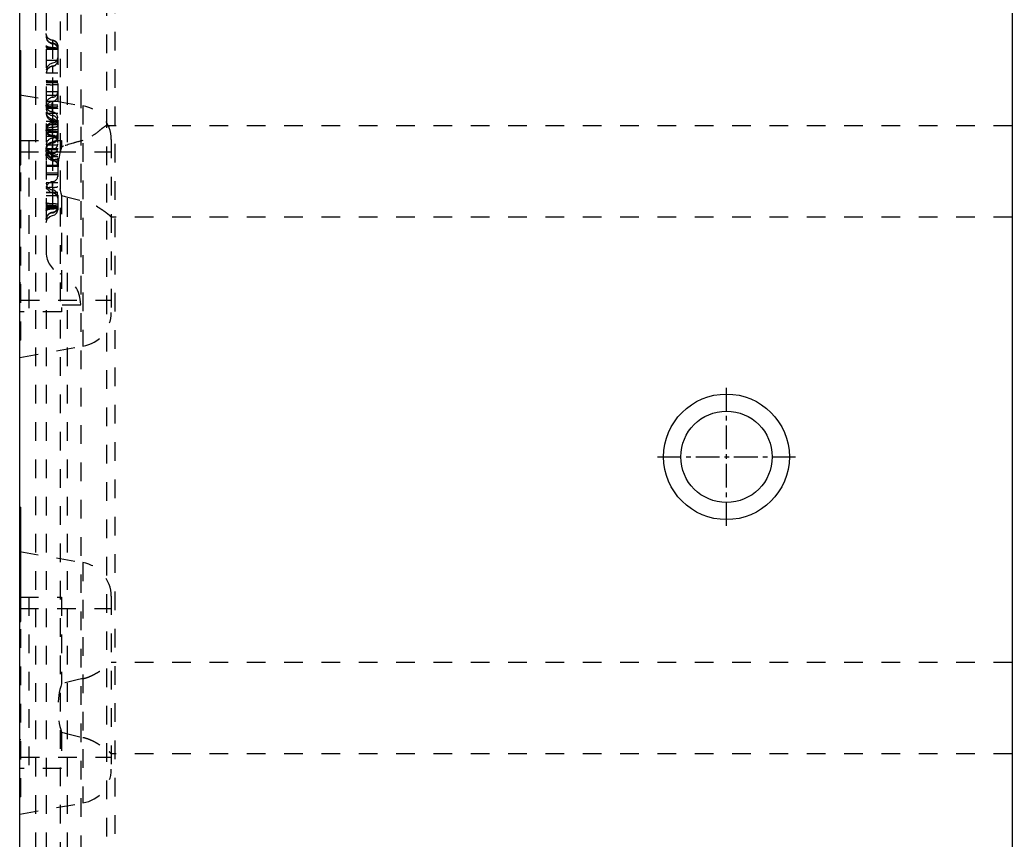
# Model space of a CAD drawing. Header units: millimetres. Extents: x -2895 to -298, y -11750 to -2997.
# Drawn here: x -1461.9 to -1375.1, y -5987 to -5915.2 of the extents above; entities that cross this region are included whole.
import ezdxf

# ---------------------------------------------------------------- set-up
doc = ezdxf.new("R2010")
doc.units = ezdxf.units.MM
doc.header["$LTSCALE"] = 16.335
doc.linetypes.add('CENTER', pattern=[0.6, 0.375, -0.075, 0.075, -0.075])
doc.linetypes.add('HIDDEN', pattern=[0.2, 0.1, -0.1])
doc.layers.get('0').update_dxf_attribs({"linetype": 'CONTINUOUS'})
doc.layers.add('DEFAULT_2', color=8, linetype='HIDDEN')

msp = doc.modelspace()

# ---------------------------------------------------------------- linework, layer by layer
at = {"color": 7, "linetype": 'Continuous'}
for p, q in [((-1375.065, -5795.468), (-1375.065, -6175.468)), ((-1461.909, -6175.468), (-1461.909, -5879.793)), ((-1461.909, -5917.889), (-1461.809, -5917.889)), ((-1461.809, -5927.889), (-1461.809, -5917.889)), ((-1461.909, -5927.889), (-1461.809, -5927.889)), ((-1461.909, -5957.889), (-1461.809, -5957.889)), ((-1461.809, -5967.889), (-1461.809, -5957.889)), ((-1461.909, -5967.889), (-1461.809, -5967.889))]:
    msp.add_line(p, q, dxfattribs=at)
at = {"color": 1, "linetype": 'CENTER', "ltscale": 0.342088}
for p, q in [((-1400.065, -5959.518), (-1400.065, -5947.418)), ((-1406.115, -5953.468), (-1394.015, -5953.468))]:
    msp.add_line(p, q, dxfattribs=at)
at = {"color": 7, "linetype": 'Continuous'}
for radius in [5.5, 4]:
    msp.add_circle((-1400.065, -5953.468), radius, dxfattribs=at)
at = {"layer": 'DEFAULT_2', "color": 8, "linetype": 'HIDDEN'}
for p, q in [((-1454.301, -6052.061), (-1454.301, -5875.643)), ((-1453.567, -6061.633), (-1453.567, -5875.643)), ((-1460.55, -5878.55), (-1460.55, -6083.955)), ((-1459.597, -5878.552), (-1459.597, -6082.951)), ((-1457.762, -5878.552), (-1457.762, -6052.363)), ((-1458.367, -5889.197), (-1458.367, -6040.429)), ((-1456.582, -5891.886), (-1456.582, -6037.739)), ((-1459.049, -5916.993), (-1459.049, -5932.341)), ((-1458.592, -5917.493), (-1458.592, -5931.841)), ((-1458.592, -5917.761), (-1459.597, -5917.761)), ((-1458.592, -5917.787), (-1459.597, -5917.787)), ((-1458.592, -5918.761), (-1459.597, -5918.761)), ((-1459.517, -5919.301), (-1459.597, -5919.603)), ((-1459.049, -5919.259), (-1459.297, -5919.338)), ((-1458.848, -5918.939), (-1459.049, -5919.002)), ((-1458.847, -5919.196), (-1459.049, -5919.259)), ((-1459.049, -5919.262), (-1459.049, -5919.324)), ((-1459.049, -5919.262), (-1459.049, -5919.324)), ((-1458.661, -5919.012), (-1458.847, -5919.196)), ((-1458.592, -5918.759), (-1458.659, -5919.007)), ((-1459.517, -5919.558), (-1459.597, -5919.86)), ((-1458.592, -5919.867), (-1459.597, -5919.867)), ((-1459.297, -5919.338), (-1459.517, -5919.558)), ((-1459.049, -5919.324), (-1459.049, -5919.399)), ((-1459.049, -5919.324), (-1459.049, -5919.398)), ((-1459.049, -5919.398), (-1459.049, -5919.53)), ((-1459.049, -5919.399), (-1459.049, -5919.53)), ((-1459.049, -5919.53), (-1459.049, -5919.691)), ((-1459.049, -5919.53), (-1459.049, -5919.691)), ((-1459.049, -5919.691), (-1459.049, -5919.867)), ((-1459.049, -5919.691), (-1459.049, -5919.867)), ((-1458.592, -5920.643), (-1459.597, -5920.643)), ((-1458.592, -5920.727), (-1459.597, -5920.721)), ((-1461.909, -5921.758), (-1456.388, -5922.731)), ((-1459.597, -5921.484), (-1458.592, -5921.484)), ((-1458.592, -5921.816), (-1459.597, -5921.816)), ((-1458.592, -5922.349), (-1459.597, -5922.349)), ((-1458.592, -5922.662), (-1459.597, -5922.662)), ((-1459.05, -5922.449), (-1459.049, -5922.35)), ((-1456.388, -5922.731), (-1456.388, -5943.784)), ((-1461.809, -5922.889), (-1461.909, -5922.889)), ((-1458.592, -5922.976), (-1459.597, -5922.976)), ((-1458.592, -5923.403), (-1459.597, -5923.403)), ((-1459.05, -5923.273), (-1459.053, -5923.28)), ((-1459.053, -5923.28), (-1459.053, -5923.28)), ((-1459.049, -5922.976), (-1459.049, -5923.113)), ((-1459.049, -5923.113), (-1459.049, -5923.278)), ((-1459.049, -5923.113), (-1459.049, -5923.243)), ((-1459.049, -5923.243), (-1459.049, -5923.359)), ((-1459.049, -5923.359), (-1459.049, -5923.555)), ((-1459.049, -5923.403), (-1459.049, -5923.54)), ((-1459.049, -5923.54), (-1459.049, -5923.67)), ((-1459.049, -5923.555), (-1459.049, -5923.581)), ((-1459.597, -5924.081), (-1458.592, -5924.081)), ((-1459.597, -5924.377), (-1458.592, -5924.377)), ((-1459.053, -5924.188), (-1459.053, -5924.188)), ((-1459.05, -5924.194), (-1459.053, -5924.188)), ((-1459.051, -5924.385), (-1459.051, -5924.266)), ((-1459.049, -5923.67), (-1459.049, -5923.786)), ((-1459.049, -5923.786), (-1459.049, -5923.88)), ((-1459.049, -5923.88), (-1459.049, -5923.982)), ((-1459.049, -5923.982), (-1459.049, -5924.008)), ((-1375.065, -5924.468), (-1454.262, -5924.468)), ((-1459.597, -5924.806), (-1458.592, -5924.806)), ((-1458.592, -5925.056), (-1459.597, -5925.056)), ((-1459.048, -5924.835), (-1459.048, -5925.1)), ((-1461.909, -5925.758), (-1458.25, -5925.758)), ((-1461.109, -5925.758), (-1461.109, -5940.758)), ((-1459.597, -5925.39), (-1458.592, -5925.39)), ((-1458.592, -5926.161), (-1459.597, -5926.161)), ((-1459.049, -5925.556), (-1459.049, -5925.618)), ((-1459.049, -5925.618), (-1459.049, -5925.693)), ((-1459.049, -5925.693), (-1459.049, -5925.753)), ((-1459.049, -5925.753), (-1459.049, -5925.889)), ((-1459.049, -5925.889), (-1459.049, -5925.985)), ((-1459.049, -5926.121), (-1459.049, -5925.89)), ((-1459.049, -5925.985), (-1459.049, -5926.161)), ((-1459.049, -5925.999), (-1459.049, -5926.045)), ((-1459.049, -5926.045), (-1459.049, -5926.12)), ((-1459.049, -5926.12), (-1459.049, -5926.412)), ((-1459.049, -5926.12), (-1459.049, -5926.251)), ((-1459.049, -5926.495), (-1459.049, -5926.121)), ((-1459.049, -5926.251), (-1459.049, -5926.412)), ((-1458.25, -5925.758), (-1458.25, -5926.314)), ((-1453.909, -5925.686), (-1453.909, -5940.83)), ((-1461.909, -5926.758), (-1453.909, -5926.758)), ((-1458.592, -5926.495), (-1459.597, -5926.495)), ((-1458.592, -5926.588), (-1459.597, -5926.588)), ((-1459.596, -5926.748), (-1459.595, -5926.565)), ((-1459.596, -5927.115), (-1459.595, -5926.933)), ((-1459.595, -5926.565), (-1459.588, -5926.564)), ((-1459.574, -5926.587), (-1459.595, -5926.565)), ((-1459.589, -5926.931), (-1459.595, -5926.933)), ((-1459.095, -5926.931), (-1459.589, -5926.931)), ((-1459.095, -5926.562), (-1459.588, -5926.562)), ((-1459.095, -5927.466), (-1459.095, -5926.562)), ((-1459.049, -5927.052), (-1459.095, -5926.986)), ((-1459.095, -5927.098), (-1459.049, -5927.165)), ((-1459.049, -5926.412), (-1459.049, -5926.492)), ((-1459.049, -5926.492), (-1459.049, -5926.588)), ((-1459.049, -5927.491), (-1459.049, -5926.784)), ((-1459.049, -5926.784), (-1459.049, -5926.919)), ((-1459.049, -5926.919), (-1459.049, -5927.044)), ((-1459.049, -5927.044), (-1459.049, -5927.276)), ((-1461.809, -5943.258), (-1461.809, -5927.889)), ((-1458.592, -5927.948), (-1459.597, -5927.948)), ((-1459.095, -5927.364), (-1459.049, -5927.43)), ((-1459.049, -5927.534), (-1459.095, -5927.466)), ((-1459.049, -5927.165), (-1458.592, -5927.165)), ((-1459.049, -5927.276), (-1459.049, -5927.435)), ((-1459.049, -5927.435), (-1459.049, -5927.491)), ((-1459.049, -5927.534), (-1458.592, -5927.534)), ((-1459.597, -5928.025), (-1458.592, -5928.025)), ((-1458.592, -5928.612), (-1459.597, -5928.612)), ((-1458.592, -5928.759), (-1459.597, -5928.759)), ((-1458.592, -5929.484), (-1459.597, -5929.484)), ((-1459.049, -5929.553), (-1459.049, -5929.373)), ((-1459.049, -5929.386), (-1459.049, -5929.423)), ((-1459.049, -5929.483), (-1459.049, -5929.724)), ((-1459.049, -5929.484), (-1459.049, -5929.751)), ((-1459.049, -5929.876), (-1459.049, -5929.553)), ((-1459.049, -5929.724), (-1459.049, -5929.876)), ((-1459.597, -5929.731), (-1459.517, -5930.032)), ((-1458.592, -5930.308), (-1459.597, -5930.308)), ((-1458.592, -5930.343), (-1459.597, -5930.343)), ((-1459.597, -5930.589), (-1458.592, -5930.589)), ((-1459.517, -5930.011), (-1459.297, -5930.232)), ((-1459.297, -5930.252), (-1459.049, -5930.331)), ((-1459.049, -5929.751), (-1459.049, -5929.867)), ((-1459.049, -5929.867), (-1459.049, -5930.063)), ((-1459.049, -5930.063), (-1459.049, -5930.089)), ((-1459.049, -5930.331), (-1458.848, -5930.394)), ((-1458.848, -5930.394), (-1458.661, -5930.578)), ((-1458.664, -5930.553), (-1458.592, -5930.811)), ((-1458.661, -5930.578), (-1458.592, -5930.832)), ((-1458.25, -5930.585), (-1458.25, -5940.758)), ((-1458.592, -5931.57), (-1459.597, -5931.57)), ((-1458.592, -5931.598), (-1459.597, -5931.598)), ((-1375.065, -5932.468), (-1453.909, -5932.468)), ((-1461.809, -5933.258), (-1461.909, -5933.258)), ((-1461.809, -5938.258), (-1461.909, -5938.258)), ((-1461.809, -5939.758), (-1453.909, -5939.758)), ((-1458.25, -5940.758), (-1461.909, -5940.758)), ((-1456.582, -5940.19), (-1459.597, -5940.19)), ((-1461.809, -5943.258), (-1461.909, -5943.258)), ((-1461.909, -5944.758), (-1456.388, -5943.784)), ((-1461.909, -5961.758), (-1456.388, -5962.731)), ((-1461.809, -5962.889), (-1461.909, -5962.889)), ((-1456.388, -5962.731), (-1456.388, -5983.784)), ((-1461.909, -5965.758), (-1458.25, -5965.758)), ((-1461.109, -5965.758), (-1461.109, -5980.758)), ((-1458.25, -5965.758), (-1458.25, -5973.35)), ((-1453.909, -5965.686), (-1453.909, -5980.83)), ((-1461.909, -5966.758), (-1453.909, -5966.758)), ((-1461.809, -5983.258), (-1461.809, -5967.889)), ((-1375.065, -5971.468), (-1453.909, -5971.468)), ((-1461.809, -5973.258), (-1461.909, -5973.258)), ((-1461.809, -5978.258), (-1461.909, -5978.258)), ((-1458.25, -5977.585), (-1458.25, -5980.758)), ((-1461.809, -5979.758), (-1453.909, -5979.758)), ((-1375.065, -5979.468), (-1453.909, -5979.468)), ((-1458.25, -5980.758), (-1461.909, -5980.758)), ((-1461.809, -5983.258), (-1461.909, -5983.258)), ((-1461.909, -5984.758), (-1456.388, -5983.784))]:
    msp.add_line(p, q, dxfattribs=at)
for points in [[(-1459.049, -5919.002), (-1459.297, -5919.081), (-1459.517, -5919.301)], [(-1458.592, -5918.502), (-1458.661, -5918.755), (-1458.848, -5918.939)], [(-1459.049, -5930.311), (-1458.858, -5930.368), (-1458.664, -5930.553)], [(-1459.049, -5932.341), (-1458.848, -5932.278), (-1458.661, -5932.094), (-1458.592, -5931.84)], [(-1459.049, -5932.341), (-1458.858, -5932.284), (-1458.664, -5932.099), (-1458.592, -5931.84)], [(-1459.597, -5932.941), (-1459.517, -5932.64), (-1459.297, -5932.42), (-1459.049, -5932.341)]]:
    msp.add_lwpolyline(points, dxfattribs=at)
for centre, radius, start, end in [((-1458.994, -5916.634), 0.603, 180, 264.78409), ((-1458.994, -5916.686), 0.603, 180, 264.78409), ((-1459.095, -5917.493), 0.503, 0.00001, 84.7841), ((-1459.095, -5917.735), 0.502, 0, 84.78409), ((-1459.095, -5917.787), 0.502, 0, 84.78409), ((-1459.111, -5917.527), 0.539, 56.40311, 72.77217), ((-1458.994, -5919.862), 0.603, 95.21641, 180), ((-1459.095, -5918.761), 0.502, 275.21531, 359.99951), ((-1459.076, -5950.111), 29.548, 89.49913, 89.94801), ((-1459.057, -5948.911), 28.348, 89.51699, 89.98487), ((-1459.08, -5947.139), 26.57, 89.43366, 89.93288), ((-1459.085, -5946.442), 25.873, 89.40713, 89.91979), ((-1459.095, -5921.484), 0.502, 275.21591, 359.99987), ((-1459.095, -5921.839), 0.502, 275.2223, 0), ((-1458.994, -5922.585), 0.603, 95.21591, 180), ((-1458.994, -5922.938), 0.603, 95.22436, 180.60521), ((-1456.909, -5925.686), 3, 0, 80), ((-1458.994, -5922.981), 0.603, 180, 264.78355), ((-1458.994, -5923.276), 0.603, 180, 264.78409), ((-1458.994, -5923.407), 0.603, 179.77576, 264.78406), ((-1458.984, -5922.678), 0.613, 192.66652, 204.60418), ((-1458.999, -5926.198), 3.357, 91.06112, 92.78395), ((-1458.998, -5920.905), 1.937, 265.17242, 268.47858), ((-1459.095, -5923.768), 0.502, 0, 85.0717), ((-1459.092, -5924.443), 1.602, 85.55527, 88.45788), ((-1459.095, -5924.081), 0.502, 0.00062, 84.78474), ((-1458.997, -5924.789), 0.6, 153.10363, 181.61721), ((-1459.095, -5923.7), 0.502, 274.92884, 0), ((-1459.095, -5924.377), 0.502, 0.00002, 84.78409), ((-1459.095, -5924.508), 0.502, 359.99961, 84.78418), ((-1494.257, -5924.607), 35.209, 0.05954, 0.40091), ((-1458.978, -5923.936), 0.392, 315.12383, 326.51507), ((-1458.994, -5924.84), 0.603, 200.19481, 207.72436), ((-1459.11, -5924.776), 0.505, 219.35029, 229.97516), ((-1459.026, -5922.352), 2.592, 264.36896, 266.97978), ((-1458.998, -5921.852), 3.092, 266.94386, 269.05335), ((-1459.095, -5925.056), 0.502, 275.21514, 359.99938), ((-1519.842, -5925.003), 60.793, 359.71187, 359.90815), ((-1571.547, -5924.73), 112.499, 359.94641, 0.08141), ((-1458.994, -5926.157), 0.603, 95.21655, 180.22217), ((-1458.994, -5926.583), 0.603, 95.21654, 180.22113), ((-1459.095, -5926.06), 0.502, 269.9978, 359.99941), ((-1459.095, -5925.938), 0.502, 0, 84.77735), ((-1459.095, -5925.482), 0.502, 275.21516, 359.99938), ((-1459.097, -5925.384), 0.509, 275.43612, 287.92712), ((-1459.09, -5925.395), 0.495, 301.83576, 311.32793), ((-1446.604, -5961.591), 37.15, 105.27026, 108.27081), ((-1446.582, -5961.665), 37.227, 105.27229, 108.00828), ((-1392.244, -5927.117), 67.353, 179.68676, 180.00013), ((-1458.994, -5926.891), 0.603, 179.76144, 264.78408), ((-1379.173, -5927.481), 80.425, 179.73963, 180.00009), ((-1464.596, -5931.989), 7.368, 43.15325, 43.99676), ((-1459.095, -5926.428), 0.502, 269.99787, 359.99952), ((-1443.843, -5930.571), 15.024, 163.54109, 165.29736), ((-1444.427, -5930.408), 14.417, 163.50415, 165.33429), ((-1446.851, -5960.818), 36.338, 108.0175, 108.28219), ((-1461.495, -5929.54), 3.245, 45.53476, 47.16344), ((-1459.095, -5927.991), 0.502, 359.99736, 84.77968), ((-1457.901, -6029.092), 100.322, 90.52386, 90.65593), ((-1458.062, -6015.221), 86.451, 90.50126, 90.65452), ((-1458.994, -5929.974), 0.603, 95.21712, 180.20411), ((-1458.994, -5929.488), 0.603, 180, 264.78355), ((-1459.095, -5928.873), 0.502, 275.21446, 0), ((-1429.157, -5929.481), 29.893, 179.8881, 180.00294), ((-1459.095, -5930.589), 0.502, 0.00062, 84.78474), ((-1458.994, -5932.699), 0.603, 95.21591, 180), ((-1458.995, -5932.663), 0.595, 95.25956, 180), ((-1459.095, -5931.563), 0.502, 275.21591, 0), ((-1459.095, -5931.598), 0.502, 275.21591, 0), ((-1457.587, -5935.584), 2.01, 180, 247.18511), ((-1459.497, -5940.123), 2.914, 0, 67.18511), ((-1456.909, -5940.83), 3, 280, 0), ((-1456.909, -5965.686), 3, 0, 80), ((-1456.909, -5980.83), 3, 280, 0)]:
    msp.add_arc(centre, radius, start, end, dxfattribs=at)
for centre, major_axis, ratio, start_param, end_param in [((-1456.365, -5928.468), (0, 4), 0.555556, 1.129071, 2.12872), ((-1439.005, -5928.468), (22.685, 0), 0.176327, -2.583669, -2.443782), ((-1439.005, -5975.468), (22.685, 0), 0.176327, 2.443782, 2.583669), ((-1456.365, -5975.468), (0, 4), 0.555556, 1.012873, 2.12872), ((-1439.005, -5975.468), (22.685, 0), 0.176327, -2.583669, -2.443782)]:
    msp.add_ellipse(centre, major_axis=major_axis, ratio=ratio, start_param=start_param, end_param=end_param, dxfattribs=at)
for points, knots in [([(-1459.529, -5916.669), (-1459.54, -5916.647), (-1459.578, -5916.559), (-1459.597, -5916.463), (-1459.597, -5916.392)], [0, 0, 0, 0, 0.260362, 1, 1, 1, 1]), ([(-1459.529, -5916.669), (-1459.54, -5916.647), (-1459.578, -5916.559), (-1459.597, -5916.463), (-1459.597, -5916.392)], [0, 0, 0, 0, 0.260362, 1, 1, 1, 1]), ([(-1459.524, -5916.677), (-1459.536, -5916.655), (-1459.577, -5916.565), (-1459.597, -5916.465), (-1459.597, -5916.392)], [0, 0, 0, 0, 0.260398, 1, 1, 1, 1]), ([(-1459.049, -5916.993), (-1459.146, -5916.984), (-1459.342, -5916.914), (-1459.483, -5916.76), (-1459.529, -5916.669)], [0, 0, 0, 0, 0.489323, 1, 1, 1, 1]), ([(-1459.049, -5916.993), (-1459.146, -5916.984), (-1459.342, -5916.914), (-1459.483, -5916.76), (-1459.529, -5916.669)], [0, 0, 0, 0, 0.489323, 1, 1, 1, 1]), ([(-1459.049, -5916.993), (-1459.146, -5916.984), (-1459.342, -5916.914), (-1459.482, -5916.76), (-1459.528, -5916.669)], [0, 0, 0, 0, 0.489321, 1, 1, 1, 1]), ([(-1459.597, -5917.435), (-1459.597, -5917.472), (-1459.492, -5917.551), (-1459.395, -5917.571), (-1459.327, -5917.584)], [0, 0, 0, 0, 0.347074, 1, 1, 1, 1]), ([(-1459.049, -5917.645), (-1459.12, -5917.644), (-1459.25, -5917.638), (-1459.425, -5917.615), (-1459.531, -5917.591), (-1459.597, -5917.555), (-1459.597, -5917.537)], [0, 0, 0, 0, 0.37393, 0.687616, 0.900657, 1, 1, 1, 1]), ([(-1459.597, -5917.567), (-1459.597, -5917.578), (-1459.572, -5917.603), (-1459.482, -5917.636), (-1459.394, -5917.651), (-1459.327, -5917.659)], [0, 0, 0, 0, 0.111056, 0.31246, 1, 1, 1, 1]), ([(-1459.049, -5916.993), (-1459.03, -5916.994), (-1458.948, -5917.008), (-1458.87, -5917.041), (-1458.818, -5917.075)], [0, 0, 0, 0, 0.238406, 1, 1, 1, 1]), ([(-1459.049, -5916.993), (-1459.03, -5916.994), (-1458.948, -5917.008), (-1458.87, -5917.041), (-1458.818, -5917.075)], [0, 0, 0, 0, 0.238406, 1, 1, 1, 1]), ([(-1458.656, -5917.25), (-1458.646, -5917.269), (-1458.61, -5917.346), (-1458.592, -5917.431), (-1458.592, -5917.493)], [0, 0, 0, 0, 0.260417, 1, 1, 1, 1]), ([(-1458.592, -5917.493), (-1458.592, -5917.474), (-1458.598, -5917.393), (-1458.623, -5917.314), (-1458.651, -5917.26)], [0, 0, 0, 0, 0.238474, 1, 1, 1, 1]), ([(-1459.049, -5917.684), (-1459.12, -5917.683), (-1459.249, -5917.678), (-1459.425, -5917.655), (-1459.53, -5917.633), (-1459.597, -5917.6), (-1459.597, -5917.581)], [0, 0, 0, 0, 0.375221, 0.689747, 0.902715, 1, 1, 1, 1]), ([(-1459.327, -5917.584), (-1459.305, -5917.588), (-1459.214, -5917.604), (-1459.12, -5917.611), (-1459.049, -5917.613)], [0, 0, 0, 0, 0.234615, 1, 1, 1, 1]), ([(-1459.327, -5917.627), (-1459.305, -5917.63), (-1459.213, -5917.639), (-1459.12, -5917.644), (-1459.049, -5917.645)], [0, 0, 0, 0, 0.233425, 1, 1, 1, 1]), ([(-1459.327, -5917.659), (-1459.305, -5917.662), (-1459.213, -5917.672), (-1459.12, -5917.676), (-1459.049, -5917.677)], [0, 0, 0, 0, 0.233456, 1, 1, 1, 1]), ([(-1459.049, -5917.613), (-1458.972, -5917.615), (-1458.837, -5917.628), (-1458.703, -5917.663), (-1458.652, -5917.691)], [0, 0, 0, 0, 0.572251, 1, 1, 1, 1]), ([(-1458.592, -5917.735), (-1458.592, -5917.719), (-1458.648, -5917.689), (-1458.736, -5917.67), (-1458.882, -5917.651), (-1458.99, -5917.646), (-1459.049, -5917.645)], [0, 0, 0, 0, 0.099345, 0.312419, 0.626096, 1, 1, 1, 1]), ([(-1459.049, -5917.677), (-1458.972, -5917.679), (-1458.839, -5917.687), (-1458.706, -5917.707), (-1458.652, -5917.726)], [0, 0, 0, 0, 0.578712, 1, 1, 1, 1]), ([(-1458.592, -5917.77), (-1458.592, -5917.754), (-1458.649, -5917.726), (-1458.736, -5917.708), (-1458.882, -5917.689), (-1458.99, -5917.685), (-1459.049, -5917.684)], [0, 0, 0, 0, 0.097287, 0.310288, 0.624805, 1, 1, 1, 1]), ([(-1458.652, -5917.691), (-1458.643, -5917.696), (-1458.617, -5917.712), (-1458.592, -5917.74), (-1458.592, -5917.761)], [0, 0, 0, 0, 0.326159, 1, 1, 1, 1]), ([(-1458.652, -5917.692), (-1458.644, -5917.695), (-1458.622, -5917.704), (-1458.592, -5917.719), (-1458.592, -5917.735)], [0, 0, 0, 0, 0.370267, 1, 1, 1, 1]), ([(-1458.652, -5917.726), (-1458.644, -5917.729), (-1458.622, -5917.737), (-1458.592, -5917.754), (-1458.592, -5917.77)], [0, 0, 0, 0, 0.368499, 1, 1, 1, 1]), ([(-1459.574, -5920.555), (-1459.58, -5920.554), (-1459.586, -5920.553), (-1459.597, -5920.552), (-1459.597, -5920.55)], [0, 0, 0, 0, 0.734151, 1, 1, 1, 1]), ([(-1459.049, -5920.566), (-1459.12, -5920.565), (-1459.223, -5920.563), (-1459.353, -5920.562), (-1459.434, -5920.561), (-1459.501, -5920.561), (-1459.545, -5920.56), (-1459.573, -5920.561), (-1459.584, -5920.558), (-1459.597, -5920.563), (-1459.597, -5920.56)], [0, 0, 0, 0, 0.388828, 0.562239, 0.712468, 0.834943, 0.925393, 0.957679, 0.981027, 1, 1, 1, 1]), ([(-1459.049, -5920.571), (-1459.12, -5920.57), (-1459.223, -5920.569), (-1459.353, -5920.567), (-1459.435, -5920.567), (-1459.5, -5920.565), (-1459.553, -5920.569), (-1459.575, -5920.561), (-1459.597, -5920.568), (-1459.597, -5920.565)], [0, 0, 0, 0, 0.388825, 0.562234, 0.712462, 0.834937, 0.925388, 0.981023, 1, 1, 1, 1]), ([(-1459.597, -5920.857), (-1459.597, -5920.86), (-1459.577, -5920.861), (-1459.553, -5920.866), (-1459.5, -5920.868), (-1459.435, -5920.872), (-1459.353, -5920.874), (-1459.223, -5920.877), (-1459.12, -5920.878), (-1459.049, -5920.878)], [0, 0, 0, 0, 0.020311, 0.076215, 0.166642, 0.288937, 0.438885, 0.611948, 1, 1, 1, 1]), ([(-1459.597, -5920.857), (-1459.597, -5920.861), (-1459.577, -5920.861), (-1459.553, -5920.866), (-1459.5, -5920.868), (-1459.435, -5920.872), (-1459.353, -5920.874), (-1459.223, -5920.877), (-1459.12, -5920.878), (-1459.049, -5920.878)], [0, 0, 0, 0, 0.020324, 0.076228, 0.166656, 0.28895, 0.438895, 0.611955, 1, 1, 1, 1]), ([(-1459.049, -5920.563), (-1459.168, -5920.563), (-1459.329, -5920.562), (-1459.509, -5920.554), (-1459.571, -5920.552), (-1459.591, -5920.548)], [0, 0, 0, 0, 0.660055, 0.88663, 1, 1, 1, 1]), ([(-1459.049, -5920.569), (-1459.168, -5920.569), (-1459.328, -5920.568), (-1459.508, -5920.56), (-1459.57, -5920.557), (-1459.59, -5920.553)], [0, 0, 0, 0, 0.657755, 0.884851, 1, 1, 1, 1]), ([(-1459.049, -5920.563), (-1459.16, -5920.563), (-1459.336, -5920.559), (-1459.513, -5920.557), (-1459.578, -5920.55)], [0, 0, 0, 0, 0.629299, 1, 1, 1, 1]), ([(-1459.049, -5920.569), (-1459.158, -5920.569), (-1459.333, -5920.566), (-1459.509, -5920.563), (-1459.574, -5920.555)], [0, 0, 0, 0, 0.622747, 1, 1, 1, 1]), ([(-1458.592, -5920.573), (-1458.592, -5920.57), (-1458.61, -5920.575), (-1458.629, -5920.569), (-1458.674, -5920.571), (-1458.727, -5920.569), (-1458.796, -5920.569), (-1458.904, -5920.567), (-1458.99, -5920.566), (-1459.049, -5920.566)], [0, 0, 0, 0, 0.019103, 0.074769, 0.165219, 0.28768, 0.437881, 0.611251, 1, 1, 1, 1]), ([(-1458.592, -5920.573), (-1458.592, -5920.57), (-1458.61, -5920.574), (-1458.629, -5920.569), (-1458.674, -5920.571), (-1458.727, -5920.569), (-1458.796, -5920.569), (-1458.904, -5920.567), (-1458.99, -5920.566), (-1459.049, -5920.566)], [0, 0, 0, 0, 0.01915, 0.07482, 0.165265, 0.287718, 0.437911, 0.611271, 1, 1, 1, 1]), ([(-1458.592, -5920.579), (-1458.592, -5920.577), (-1458.61, -5920.58), (-1458.629, -5920.575), (-1458.674, -5920.577), (-1458.727, -5920.575), (-1458.796, -5920.574), (-1458.904, -5920.573), (-1458.99, -5920.572), (-1459.049, -5920.571)], [0, 0, 0, 0, 0.019171, 0.074848, 0.165302, 0.287769, 0.437965, 0.611305, 1, 1, 1, 1]), ([(-1458.592, -5920.579), (-1458.592, -5920.577), (-1458.61, -5920.581), (-1458.629, -5920.575), (-1458.674, -5920.577), (-1458.727, -5920.575), (-1458.796, -5920.574), (-1458.904, -5920.573), (-1458.99, -5920.572), (-1459.049, -5920.571)], [0, 0, 0, 0, 0.019158, 0.074833, 0.165289, 0.287759, 0.437957, 0.6113, 1, 1, 1, 1]), ([(-1458.592, -5920.893), (-1458.592, -5920.89), (-1458.61, -5920.891), (-1458.629, -5920.886), (-1458.674, -5920.885), (-1458.727, -5920.883), (-1458.796, -5920.881), (-1458.904, -5920.879), (-1458.99, -5920.878), (-1459.049, -5920.878)], [0, 0, 0, 0, 0.019828, 0.075661, 0.166112, 0.288469, 0.438509, 0.61169, 1, 1, 1, 1]), ([(-1458.592, -5920.893), (-1458.592, -5920.89), (-1458.61, -5920.891), (-1458.629, -5920.886), (-1458.674, -5920.885), (-1458.727, -5920.882), (-1458.796, -5920.881), (-1458.904, -5920.879), (-1458.99, -5920.878), (-1459.049, -5920.878)], [0, 0, 0, 0, 0.019836, 0.075675, 0.166126, 0.288482, 0.438519, 0.611696, 1, 1, 1, 1]), ([(-1458.592, -5920.57), (-1458.592, -5920.569), (-1458.6, -5920.57), (-1458.609, -5920.567), (-1458.629, -5920.567), (-1458.667, -5920.566), (-1458.731, -5920.565), (-1458.786, -5920.564), (-1458.818, -5920.564)], [0, 0, 0, 0, 0.017647, 0.068513, 0.151778, 0.266388, 0.583233, 1, 1, 1, 1]), ([(-1458.592, -5920.577), (-1458.592, -5920.576), (-1458.6, -5920.577), (-1458.609, -5920.574), (-1458.629, -5920.575), (-1458.667, -5920.573), (-1458.731, -5920.572), (-1458.786, -5920.571), (-1458.818, -5920.571)], [0, 0, 0, 0, 0.017664, 0.068562, 0.151853, 0.266473, 0.583296, 1, 1, 1, 1]), ([(-1459.568, -5922.719), (-1459.572, -5922.715), (-1459.587, -5922.699), (-1459.598, -5922.678), (-1459.597, -5922.662)], [0, 0, 0, 0, 0.294256, 1, 1, 1, 1]), ([(-1459.394, -5922.797), (-1459.413, -5922.792), (-1459.474, -5922.774), (-1459.535, -5922.749), (-1459.568, -5922.719)], [0, 0, 0, 0, 0.306921, 1, 1, 1, 1]), ([(-1459.086, -5922.654), (-1459.087, -5922.638), (-1459.089, -5922.607), (-1459.088, -5922.562), (-1459.091, -5922.522), (-1459.097, -5922.493), (-1459.092, -5922.482)], [0, 0, 0, 0, 0.277521, 0.537761, 0.779997, 1, 1, 1, 1]), ([(-1459.058, -5922.838), (-1459.064, -5922.823), (-1459.083, -5922.763), (-1459.084, -5922.7), (-1459.086, -5922.654)], [0, 0, 0, 0, 0.259503, 1, 1, 1, 1]), ([(-1459.049, -5922.337), (-1459.046, -5922.338), (-1459.053, -5922.357), (-1459.047, -5922.378), (-1459.051, -5922.426), (-1459.049, -5922.486), (-1459.048, -5922.561), (-1459.045, -5922.681), (-1459.062, -5922.778), (-1459.048, -5922.843)], [0, 0, 0, 0, 0.018795, 0.073879, 0.163724, 0.285187, 0.43418, 0.606762, 1, 1, 1, 1]), ([(-1459.05, -5922.662), (-1459.058, -5922.697), (-1459.051, -5922.77), (-1459.047, -5922.873), (-1459.051, -5922.971), (-1459.05, -5923.104), (-1459.052, -5923.203), (-1459.05, -5923.273)], [0, 0, 0, 0, 0.17647, 0.349458, 0.510859, 0.657014, 1, 1, 1, 1]), ([(-1459.049, -5922.842), (-1458.99, -5922.841), (-1458.882, -5922.836), (-1458.736, -5922.818), (-1458.649, -5922.8), (-1458.592, -5922.772), (-1458.592, -5922.757)], [0, 0, 0, 0, 0.375501, 0.69021, 0.903163, 1, 1, 1, 1]), ([(-1458.655, -5922.798), (-1458.639, -5922.793), (-1458.616, -5922.786), (-1458.592, -5922.766), (-1458.592, -5922.757)], [0, 0, 0, 0, 0.656504, 1, 1, 1, 1]), ([(-1459.049, -5922.842), (-1459.12, -5922.843), (-1459.25, -5922.848), (-1459.426, -5922.871), (-1459.53, -5922.892), (-1459.598, -5922.926), (-1459.597, -5922.944)], [0, 0, 0, 0, 0.376454, 0.690978, 0.903953, 1, 1, 1, 1]), ([(-1459.161, -5922.835), (-1459.182, -5922.833), (-1459.26, -5922.825), (-1459.338, -5922.812), (-1459.394, -5922.797)], [0, 0, 0, 0, 0.269136, 1, 1, 1, 1]), ([(-1459.046, -5923.124), (-1459.047, -5923.112), (-1459.054, -5923.063), (-1459.065, -5923.014), (-1459.068, -5922.975)], [0, 0, 0, 0, 0.225365, 1, 1, 1, 1]), ([(-1459.053, -5923.28), (-1459.054, -5923.277), (-1459.05, -5923.265), (-1459.05, -5923.255), (-1459.049, -5923.247)], [0, 0, 0, 0, 0.278364, 1, 1, 1, 1]), ([(-1459.049, -5923.247), (-1459.048, -5923.24), (-1459.044, -5923.199), (-1459.043, -5923.157), (-1459.046, -5923.124)], [0, 0, 0, 0, 0.184383, 1, 1, 1, 1]), ([(-1458.812, -5922.866), (-1458.825, -5922.864), (-1458.876, -5922.854), (-1458.928, -5922.848), (-1458.968, -5922.845)], [0, 0, 0, 0, 0.236425, 1, 1, 1, 1]), ([(-1458.592, -5922.989), (-1458.592, -5922.959), (-1458.677, -5922.894), (-1458.757, -5922.877), (-1458.812, -5922.866)], [0, 0, 0, 0, 0.347852, 1, 1, 1, 1]), ([(-1459.049, -5924.187), (-1459.149, -5924.197), (-1459.347, -5924.267), (-1459.486, -5924.425), (-1459.531, -5924.514)], [0, 0, 0, 0, 0.500004, 1, 1, 1, 1]), ([(-1459.05, -5924.349), (-1459.086, -5924.354), (-1459.219, -5924.375), (-1459.351, -5924.428), (-1459.429, -5924.49)], [0, 0, 0, 0, 0.262326, 1, 1, 1, 1]), ([(-1459.053, -5924.188), (-1459.054, -5924.191), (-1459.05, -5924.203), (-1459.049, -5924.227), (-1459.044, -5924.266), (-1459.043, -5924.319), (-1459.05, -5924.384), (-1459.072, -5924.487), (-1459.072, -5924.576), (-1459.048, -5924.629)], [0, 0, 0, 0, 0.021579, 0.077633, 0.166625, 0.286601, 0.435434, 0.60961, 1, 1, 1, 1]), ([(-1459.051, -5924.266), (-1459.051, -5924.258), (-1459.051, -5924.234), (-1459.05, -5924.21), (-1459.05, -5924.194)], [0, 0, 0, 0, 0.347001, 1, 1, 1, 1]), ([(-1459.05, -5924.526), (-1459.05, -5924.513), (-1459.051, -5924.466), (-1459.051, -5924.419), (-1459.051, -5924.385)], [0, 0, 0, 0, 0.266895, 1, 1, 1, 1]), ([(-1458.592, -5924.478), (-1458.592, -5924.499), (-1458.637, -5924.549), (-1458.791, -5924.606), (-1458.939, -5924.623), (-1459.049, -5924.626)], [0, 0, 0, 0, 0.127138, 0.342539, 1, 1, 1, 1]), ([(-1458.592, -5923.971), (-1458.592, -5923.986), (-1458.598, -5924.05), (-1458.624, -5924.111), (-1458.651, -5924.152)], [0, 0, 0, 0, 0.233661, 1, 1, 1, 1]), ([(-1454.262, -5924.468), (-1454.303, -5924.468), (-1454.401, -5924.501), (-1454.636, -5924.649), (-1455.01, -5924.961), (-1455.588, -5925.411), (-1456.092, -5925.672), (-1456.388, -5925.753)], [0, 0, 0, 0, 0.049212, 0.120186, 0.33314, 0.632013, 1, 1, 1, 1]), ([(-1454.262, -5924.468), (-1454.237, -5924.468), (-1454.185, -5924.481), (-1454.151, -5924.521), (-1454.138, -5924.544)], [0, 0, 0, 0, 0.484855, 1, 1, 1, 1]), ([(-1454.138, -5924.544), (-1454.151, -5924.522), (-1454.185, -5924.481), (-1454.237, -5924.468), (-1454.262, -5924.468)], [0, 0, 0, 0, 0.515224, 1, 1, 1, 1]), ([(-1459.049, -5924.626), (-1459.181, -5924.63), (-1459.359, -5924.652), (-1459.545, -5924.72), (-1459.598, -5924.78), (-1459.597, -5924.805)], [0, 0, 0, 0, 0.657771, 0.873167, 1, 1, 1, 1]), ([(-1459.597, -5924.833), (-1459.598, -5924.851), (-1459.532, -5924.885), (-1459.43, -5924.906), (-1459.258, -5924.929), (-1459.131, -5924.935), (-1459.061, -5924.936)], [0, 0, 0, 0, 0.096487, 0.308818, 0.622775, 1, 1, 1, 1]), ([(-1459.569, -5924.867), (-1459.573, -5924.865), (-1459.586, -5924.857), (-1459.598, -5924.843), (-1459.597, -5924.833)], [0, 0, 0, 0, 0.332169, 1, 1, 1, 1]), ([(-1459.281, -5924.931), (-1459.34, -5924.925), (-1459.437, -5924.911), (-1459.535, -5924.887), (-1459.569, -5924.867)], [0, 0, 0, 0, 0.606797, 1, 1, 1, 1]), ([(-1459.054, -5924.933), (-1459.069, -5924.968), (-1459.083, -5925.043), (-1459.09, -5925.149), (-1459.098, -5925.247), (-1459.076, -5925.305), (-1459.06, -5925.329)], [0, 0, 0, 0, 0.286071, 0.555223, 0.789947, 1, 1, 1, 1]), ([(-1459.05, -5924.806), (-1459.061, -5924.759), (-1459.045, -5924.664), (-1459.049, -5924.571), (-1459.05, -5924.526)], [0, 0, 0, 0, 0.513049, 1, 1, 1, 1]), ([(-1459.061, -5924.936), (-1459, -5924.937), (-1458.89, -5924.941), (-1458.74, -5924.959), (-1458.651, -5924.978), (-1458.592, -5925.006), (-1458.592, -5925.022)], [0, 0, 0, 0, 0.373841, 0.688785, 0.902657, 1, 1, 1, 1]), ([(-1459.06, -5925.329), (-1459.057, -5925.345), (-1459.052, -5925.371), (-1459.046, -5925.409), (-1459.053, -5925.424), (-1459.047, -5925.44), (-1459.049, -5925.439)], [0, 0, 0, 0, 0.435286, 0.747693, 0.93639, 1, 1, 1, 1]), ([(-1459.049, -5925.39), (-1459.049, -5925.382), (-1459.05, -5925.342), (-1459.05, -5925.301), (-1459.049, -5925.268)], [0, 0, 0, 0, 0.198054, 1, 1, 1, 1]), ([(-1459.049, -5924.944), (-1458.972, -5924.945), (-1458.839, -5924.954), (-1458.705, -5924.974), (-1458.652, -5924.993)], [0, 0, 0, 0, 0.578881, 1, 1, 1, 1]), ([(-1459.049, -5925.268), (-1459.049, -5925.256), (-1459.047, -5925.202), (-1459.046, -5925.147), (-1459.049, -5925.105)], [0, 0, 0, 0, 0.225607, 1, 1, 1, 1]), ([(-1458.652, -5924.993), (-1458.643, -5924.996), (-1458.622, -5925.004), (-1458.592, -5925.02), (-1458.592, -5925.036)], [0, 0, 0, 0, 0.368368, 1, 1, 1, 1]), ([(-1459.597, -5926.495), (-1459.598, -5926.396), (-1459.549, -5926.195), (-1459.409, -5926.043), (-1459.326, -5925.989)], [0, 0, 0, 0, 0.499886, 1, 1, 1, 1]), ([(-1459.049, -5925.439), (-1459.048, -5925.439), (-1459.05, -5925.433), (-1459.047, -5925.42), (-1459.049, -5925.402), (-1459.049, -5925.39)], [0, 0, 0, 0, 0.064807, 0.254829, 1, 1, 1, 1]), ([(-1458.61, -5925.602), (-1458.616, -5925.583), (-1458.649, -5925.509), (-1458.706, -5925.446), (-1458.757, -5925.41)], [0, 0, 0, 0, 0.236696, 1, 1, 1, 1]), ([(-1459.049, -5926.784), (-1459.12, -5926.785), (-1459.25, -5926.791), (-1459.426, -5926.813), (-1459.531, -5926.834), (-1459.598, -5926.87), (-1459.597, -5926.888)], [0, 0, 0, 0, 0.375686, 0.690135, 0.902435, 1, 1, 1, 1]), ([(-1459.524, -5926.837), (-1459.543, -5926.843), (-1459.571, -5926.851), (-1459.598, -5926.875), (-1459.597, -5926.886)], [0, 0, 0, 0, 0.656414, 1, 1, 1, 1]), ([(-1459.595, -5926.933), (-1459.535, -5927), (-1459.417, -5927.114), (-1459.249, -5927.29), (-1459.14, -5927.4), (-1459.095, -5927.466)], [0, 0, 0, 0, 0.369911, 0.672486, 1, 1, 1, 1]), ([(-1459.587, -5926.562), (-1459.577, -5926.563), (-1459.55, -5926.576), (-1459.483, -5926.618), (-1459.377, -5926.705), (-1459.236, -5926.831), (-1459.136, -5926.927), (-1459.095, -5926.986)], [0, 0, 0, 0, 0.048483, 0.130908, 0.369873, 0.669491, 1, 1, 1, 1]), ([(-1459.289, -5927.161), (-1459.343, -5927.11), (-1459.436, -5927.033), (-1459.531, -5926.952), (-1459.575, -5926.935)], [0, 0, 0, 0, 0.61288, 1, 1, 1, 1]), ([(-1459.296, -5926.872), (-1459.324, -5926.842), (-1459.417, -5926.747), (-1459.51, -5926.653), (-1459.574, -5926.587)], [0, 0, 0, 0, 0.308907, 1, 1, 1, 1]), ([(-1459.323, -5926.8), (-1459.343, -5926.802), (-1459.411, -5926.81), (-1459.479, -5926.822), (-1459.524, -5926.837)], [0, 0, 0, 0, 0.296218, 1, 1, 1, 1]), ([(-1459.049, -5926.784), (-1458.99, -5926.783), (-1458.882, -5926.778), (-1458.736, -5926.76), (-1458.649, -5926.742), (-1458.592, -5926.714), (-1458.592, -5926.699)], [0, 0, 0, 0, 0.37541, 0.690033, 0.903064, 1, 1, 1, 1]), ([(-1459.049, -5926.784), (-1459.019, -5926.783), (-1458.91, -5926.78), (-1458.8, -5926.771), (-1458.723, -5926.756)], [0, 0, 0, 0, 0.278187, 1, 1, 1, 1]), ([(-1459.049, -5927.052), (-1458.99, -5927.051), (-1458.882, -5927.046), (-1458.736, -5927.026), (-1458.647, -5927.005), (-1458.592, -5926.974), (-1458.592, -5926.958)], [0, 0, 0, 0, 0.372934, 0.685974, 0.89908, 1, 1, 1, 1]), ([(-1458.723, -5926.756), (-1458.716, -5926.755), (-1458.693, -5926.75), (-1458.669, -5926.744), (-1458.652, -5926.739)], [0, 0, 0, 0, 0.279499, 1, 1, 1, 1]), ([(-1459.049, -5927.43), (-1459.016, -5927.429), (-1458.898, -5927.425), (-1458.78, -5927.415), (-1458.698, -5927.397)], [0, 0, 0, 0, 0.284652, 1, 1, 1, 1]), ([(-1458.655, -5927.386), (-1458.639, -5927.381), (-1458.616, -5927.373), (-1458.592, -5927.353), (-1458.592, -5927.344)], [0, 0, 0, 0, 0.654914, 1, 1, 1, 1]), ([(-1459.049, -5928.764), (-1459.118, -5928.764), (-1459.22, -5928.765), (-1459.35, -5928.768), (-1459.434, -5928.77), (-1459.501, -5928.773), (-1459.554, -5928.775), (-1459.577, -5928.781), (-1459.597, -5928.78), (-1459.597, -5928.784)], [0, 0, 0, 0, 0.37731, 0.555422, 0.71142, 0.835739, 0.925764, 0.980654, 1, 1, 1, 1]), ([(-1459.049, -5928.764), (-1459.118, -5928.764), (-1459.22, -5928.765), (-1459.35, -5928.768), (-1459.434, -5928.77), (-1459.501, -5928.773), (-1459.554, -5928.775), (-1459.577, -5928.781), (-1459.597, -5928.78), (-1459.597, -5928.784)], [0, 0, 0, 0, 0.377309, 0.555421, 0.711418, 0.835737, 0.925762, 0.980653, 1, 1, 1, 1]), ([(-1459.049, -5928.776), (-1459.12, -5928.777), (-1459.223, -5928.778), (-1459.353, -5928.779), (-1459.434, -5928.78), (-1459.501, -5928.78), (-1459.545, -5928.781), (-1459.573, -5928.78), (-1459.584, -5928.783), (-1459.597, -5928.778), (-1459.597, -5928.781)], [0, 0, 0, 0, 0.388833, 0.562245, 0.712475, 0.83495, 0.925401, 0.957686, 0.981033, 1, 1, 1, 1]), ([(-1459.049, -5928.776), (-1459.12, -5928.777), (-1459.223, -5928.778), (-1459.353, -5928.779), (-1459.434, -5928.78), (-1459.501, -5928.78), (-1459.545, -5928.781), (-1459.573, -5928.78), (-1459.584, -5928.783), (-1459.597, -5928.778), (-1459.597, -5928.781)], [0, 0, 0, 0, 0.388833, 0.562245, 0.712475, 0.83495, 0.925401, 0.957686, 0.981033, 1, 1, 1, 1]), ([(-1458.592, -5928.756), (-1458.592, -5928.759), (-1458.61, -5928.755), (-1458.629, -5928.761), (-1458.674, -5928.76), (-1458.727, -5928.762), (-1458.796, -5928.762), (-1458.904, -5928.763), (-1458.99, -5928.764), (-1459.049, -5928.764)], [0, 0, 0, 0, 0.01919, 0.074869, 0.165322, 0.287775, 0.43796, 0.611309, 1, 1, 1, 1]), ([(-1458.592, -5928.756), (-1458.592, -5928.759), (-1458.61, -5928.755), (-1458.629, -5928.761), (-1458.674, -5928.76), (-1458.727, -5928.762), (-1458.796, -5928.762), (-1458.904, -5928.763), (-1458.99, -5928.764), (-1459.049, -5928.764)], [0, 0, 0, 0, 0.019185, 0.074863, 0.165316, 0.287769, 0.437956, 0.611306, 1, 1, 1, 1]), ([(-1458.592, -5928.77), (-1458.592, -5928.771), (-1458.6, -5928.769), (-1458.609, -5928.772), (-1458.629, -5928.771), (-1458.667, -5928.773), (-1458.732, -5928.773), (-1458.787, -5928.773), (-1458.818, -5928.774)], [0, 0, 0, 0, 0.017406, 0.068259, 0.151549, 0.266191, 0.583123, 1, 1, 1, 1]), ([(-1458.592, -5928.77), (-1458.592, -5928.771), (-1458.6, -5928.769), (-1458.609, -5928.772), (-1458.629, -5928.772), (-1458.667, -5928.773), (-1458.732, -5928.773), (-1458.787, -5928.774), (-1458.818, -5928.774)], [0, 0, 0, 0, 0.017521, 0.068379, 0.151663, 0.26629, 0.58318, 1, 1, 1, 1]), ([(-1459.049, -5929.876), (-1459.12, -5929.877), (-1459.25, -5929.883), (-1459.426, -5929.905), (-1459.53, -5929.926), (-1459.598, -5929.96), (-1459.597, -5929.978)], [0, 0, 0, 0, 0.376179, 0.691197, 0.903872, 1, 1, 1, 1]), ([(-1459.597, -5929.978), (-1459.597, -5929.974), (-1459.589, -5929.952), (-1459.563, -5929.943), (-1459.545, -5929.936)], [0, 0, 0, 0, 0.161154, 1, 1, 1, 1]), ([(-1459.049, -5929.876), (-1458.99, -5929.875), (-1458.882, -5929.871), (-1458.736, -5929.853), (-1458.649, -5929.834), (-1458.592, -5929.807), (-1458.592, -5929.792)], [0, 0, 0, 0, 0.375523, 0.690246, 0.903199, 1, 1, 1, 1]), ([(-1459.049, -5929.876), (-1458.972, -5929.875), (-1458.839, -5929.867), (-1458.706, -5929.849), (-1458.652, -5929.832)], [0, 0, 0, 0, 0.579564, 1, 1, 1, 1]), ([(-1459.524, -5931.269), (-1459.543, -5931.264), (-1459.567, -5931.258), (-1459.597, -5931.239), (-1459.597, -5931.23)], [0, 0, 0, 0, 0.684153, 1, 1, 1, 1]), ([(-1459.525, -5931.416), (-1459.536, -5931.413), (-1459.562, -5931.402), (-1459.597, -5931.382), (-1459.597, -5931.363)], [0, 0, 0, 0, 0.367638, 1, 1, 1, 1]), ([(-1459.597, -5931.399), (-1459.597, -5931.418), (-1459.531, -5931.454), (-1459.425, -5931.477), (-1459.25, -5931.501), (-1459.12, -5931.507), (-1459.049, -5931.508)], [0, 0, 0, 0, 0.099343, 0.312384, 0.62607, 1, 1, 1, 1]), ([(-1459.525, -5931.451), (-1459.544, -5931.445), (-1459.572, -5931.435), (-1459.597, -5931.41), (-1459.597, -5931.399)], [0, 0, 0, 0, 0.647507, 1, 1, 1, 1]), ([(-1459.327, -5931.457), (-1459.347, -5931.454), (-1459.414, -5931.445), (-1459.48, -5931.432), (-1459.525, -5931.416)], [0, 0, 0, 0, 0.2958, 1, 1, 1, 1]), ([(-1459.327, -5931.49), (-1459.347, -5931.488), (-1459.414, -5931.479), (-1459.48, -5931.466), (-1459.525, -5931.451)], [0, 0, 0, 0, 0.296078, 1, 1, 1, 1]), ([(-1459.049, -5931.312), (-1459.14, -5931.31), (-1459.298, -5931.303), (-1459.458, -5931.286), (-1459.524, -5931.269)], [0, 0, 0, 0, 0.568758, 1, 1, 1, 1]), ([(-1459.049, -5931.473), (-1459.073, -5931.473), (-1459.166, -5931.471), (-1459.259, -5931.465), (-1459.327, -5931.457)], [0, 0, 0, 0, 0.262233, 1, 1, 1, 1]), ([(-1458.813, -5931.323), (-1458.832, -5931.321), (-1458.911, -5931.315), (-1458.989, -5931.312), (-1459.049, -5931.312)], [0, 0, 0, 0, 0.241397, 1, 1, 1, 1]), ([(-1458.592, -5931.379), (-1458.592, -5931.372), (-1458.615, -5931.358), (-1458.685, -5931.337), (-1458.758, -5931.328), (-1458.813, -5931.323)], [0, 0, 0, 0, 0.091124, 0.285836, 1, 1, 1, 1]), ([(-1453.909, -5932.466), (-1453.909, -5932.459), (-1453.932, -5932.441), (-1453.965, -5932.405), (-1454.03, -5932.352), (-1454.114, -5932.283), (-1454.219, -5932.199), (-1454.394, -5932.065), (-1454.653, -5931.876), (-1455.006, -5931.638), (-1455.416, -5931.399), (-1455.877, -5931.18), (-1456.213, -5931.075), (-1456.388, -5931.038)], [0, 0, 0, 0, 0.007593, 0.025927, 0.054443, 0.092474, 0.139241, 0.193784, 0.322313, 0.471153, 0.636272, 0.814261, 1, 1, 1, 1]), ([(-1459.597, -5931.77), (-1459.597, -5931.751), (-1459.532, -5931.713), (-1459.425, -5931.689), (-1459.25, -5931.664), (-1459.12, -5931.658), (-1459.049, -5931.657)], [0, 0, 0, 0, 0.10092, 0.314027, 0.627066, 1, 1, 1, 1]), ([(-1459.597, -5931.784), (-1459.597, -5931.766), (-1459.529, -5931.733), (-1459.425, -5931.711), (-1459.249, -5931.689), (-1459.12, -5931.684), (-1459.049, -5931.683)], [0, 0, 0, 0, 0.096801, 0.309753, 0.624476, 1, 1, 1, 1]), ([(-1459.049, -5931.685), (-1459.18, -5931.688), (-1459.358, -5931.707), (-1459.539, -5931.76), (-1459.597, -5931.81), (-1459.597, -5931.832)], [0, 0, 0, 0, 0.671498, 0.885645, 1, 1, 1, 1]), ([(-1459.525, -5931.704), (-1459.544, -5931.71), (-1459.571, -5931.718), (-1459.597, -5931.742), (-1459.597, -5931.753)], [0, 0, 0, 0, 0.652599, 1, 1, 1, 1]), ([(-1459.525, -5931.736), (-1459.544, -5931.742), (-1459.571, -5931.75), (-1459.597, -5931.774), (-1459.597, -5931.784)], [0, 0, 0, 0, 0.65437, 1, 1, 1, 1]), ([(-1459.597, -5931.924), (-1459.597, -5931.899), (-1459.544, -5931.84), (-1459.359, -5931.771), (-1459.181, -5931.75), (-1459.049, -5931.746)], [0, 0, 0, 0, 0.127204, 0.342729, 1, 1, 1, 1]), ([(-1459.597, -5932.671), (-1459.597, -5932.573), (-1459.548, -5932.373), (-1459.409, -5932.222), (-1459.327, -5932.168)], [0, 0, 0, 0, 0.5, 1, 1, 1, 1]), ([(-1459.049, -5931.649), (-1459.142, -5931.651), (-1459.301, -5931.66), (-1459.461, -5931.683), (-1459.525, -5931.704)], [0, 0, 0, 0, 0.579451, 1, 1, 1, 1]), ([(-1459.049, -5931.683), (-1459.142, -5931.684), (-1459.301, -5931.693), (-1459.461, -5931.716), (-1459.525, -5931.736)], [0, 0, 0, 0, 0.579569, 1, 1, 1, 1]), ([(-1459.049, -5931.508), (-1459.073, -5931.507), (-1459.166, -5931.505), (-1459.259, -5931.498), (-1459.327, -5931.49)], [0, 0, 0, 0, 0.262215, 1, 1, 1, 1]), ([(-1458.824, -5931.484), (-1458.842, -5931.483), (-1458.917, -5931.478), (-1458.992, -5931.477), (-1459.049, -5931.473)], [0, 0, 0, 0, 0.234088, 1, 1, 1, 1]), ([(-1459.049, -5931.508), (-1458.99, -5931.509), (-1458.882, -5931.513), (-1458.736, -5931.533), (-1458.648, -5931.552), (-1458.592, -5931.582), (-1458.592, -5931.598)], [0, 0, 0, 0, 0.373867, 0.687527, 0.900645, 1, 1, 1, 1]), ([(-1459.049, -5931.657), (-1458.99, -5931.656), (-1458.882, -5931.651), (-1458.736, -5931.631), (-1458.647, -5931.611), (-1458.592, -5931.58), (-1458.592, -5931.563)], [0, 0, 0, 0, 0.372908, 0.685939, 0.899078, 1, 1, 1, 1]), ([(-1458.592, -5931.563), (-1458.592, -5931.582), (-1458.643, -5931.621), (-1458.79, -5931.667), (-1458.94, -5931.687), (-1459.049, -5931.685)], [0, 0, 0, 0, 0.111291, 0.326624, 1, 1, 1, 1]), ([(-1459.049, -5931.746), (-1458.94, -5931.743), (-1458.791, -5931.725), (-1458.637, -5931.669), (-1458.592, -5931.619), (-1458.592, -5931.598)], [0, 0, 0, 0, 0.657245, 0.872794, 1, 1, 1, 1]), ([(-1459.049, -5931.683), (-1458.99, -5931.682), (-1458.882, -5931.677), (-1458.736, -5931.659), (-1458.649, -5931.641), (-1458.592, -5931.613), (-1458.592, -5931.598)], [0, 0, 0, 0, 0.375496, 0.69021, 0.903196, 1, 1, 1, 1]), ([(-1458.819, -5931.636), (-1458.837, -5931.638), (-1458.913, -5931.645), (-1458.99, -5931.649), (-1459.049, -5931.649)], [0, 0, 0, 0, 0.233522, 1, 1, 1, 1]), ([(-1458.819, -5931.669), (-1458.837, -5931.671), (-1458.913, -5931.678), (-1458.99, -5931.682), (-1459.049, -5931.683)], [0, 0, 0, 0, 0.233503, 1, 1, 1, 1]), ([(-1459.049, -5932.07), (-1458.968, -5932.063), (-1458.806, -5932.007), (-1458.691, -5931.88), (-1458.653, -5931.808)], [0, 0, 0, 0, 0.499939, 1, 1, 1, 1]), ([(-1458.592, -5931.563), (-1458.592, -5931.538), (-1458.699, -5931.501), (-1458.767, -5931.49), (-1458.824, -5931.484)], [0, 0, 0, 0, 0.307055, 1, 1, 1, 1]), ([(-1458.592, -5931.563), (-1458.592, -5931.572), (-1458.614, -5931.592), (-1458.689, -5931.618), (-1458.763, -5931.629), (-1458.819, -5931.636)], [0, 0, 0, 0, 0.106779, 0.307609, 1, 1, 1, 1]), ([(-1458.592, -5931.566), (-1458.592, -5931.648), (-1458.634, -5931.815), (-1458.751, -5931.941), (-1458.819, -5931.986)], [0, 0, 0, 0, 0.499987, 1, 1, 1, 1]), ([(-1456.388, -5972.897), (-1456.213, -5972.861), (-1455.877, -5972.755), (-1455.416, -5972.536), (-1455.006, -5972.297), (-1454.653, -5972.059), (-1454.394, -5971.871), (-1454.219, -5971.736), (-1454.114, -5971.653), (-1454.03, -5971.583), (-1453.965, -5971.53), (-1453.932, -5971.494), (-1453.909, -5971.476), (-1453.909, -5971.469)], [0, 0, 0, 0, 0.185738, 0.363746, 0.528886, 0.67771, 0.806212, 0.860747, 0.907508, 0.945539, 0.974061, 0.992403, 1, 1, 1, 1]), ([(-1456.388, -5978.038), (-1456.213, -5978.075), (-1455.877, -5978.18), (-1455.416, -5978.399), (-1455.006, -5978.638), (-1454.653, -5978.876), (-1454.394, -5979.065), (-1454.219, -5979.199), (-1454.114, -5979.283), (-1454.03, -5979.352), (-1453.965, -5979.405), (-1453.932, -5979.441), (-1453.909, -5979.459), (-1453.909, -5979.466)], [0, 0, 0, 0, 0.185738, 0.363746, 0.528886, 0.67771, 0.806212, 0.860747, 0.907508, 0.945539, 0.974061, 0.992403, 1, 1, 1, 1]), ([(-1453.909, -5979.466), (-1453.909, -5979.46), (-1453.929, -5979.444), (-1453.958, -5979.412), (-1454.015, -5979.365), (-1454.057, -5979.329), (-1454.082, -5979.309)], [0, 0, 0, 0, 0.082943, 0.28101, 0.588892, 1, 1, 1, 1])]:
    msp.add_open_spline(points, degree=3, knots=knots, dxfattribs=at)
for points in [[(-1458.952, -5917.012), (-1458.983, -5917.003), (-1459.016, -5916.996), (-1459.049, -5916.993)], [(-1458.818, -5917.075), (-1458.783, -5917.097), (-1458.751, -5917.124), (-1458.724, -5917.154)], [(-1458.818, -5917.075), (-1458.783, -5917.097), (-1458.751, -5917.124), (-1458.724, -5917.154)], [(-1458.724, -5917.154), (-1458.75, -5917.125), (-1458.78, -5917.1), (-1458.813, -5917.078)], [(-1458.651, -5917.26), (-1458.67, -5917.222), (-1458.695, -5917.186), (-1458.724, -5917.154)], [(-1458.724, -5917.154), (-1458.697, -5917.183), (-1458.675, -5917.216), (-1458.656, -5917.25)], [(-1459.582, -5922.812), (-1459.593, -5922.763), (-1459.599, -5922.712), (-1459.597, -5922.662)], [(-1459.092, -5922.482), (-1459.084, -5922.466), (-1459.066, -5922.455), (-1459.05, -5922.449)], [(-1459.333, -5923.179), (-1459.422, -5923.119), (-1459.497, -5923.031), (-1459.542, -5922.933)], [(-1459.049, -5923.28), (-1459.149, -5923.271), (-1459.249, -5923.235), (-1459.333, -5923.179)], [(-1459.068, -5922.975), (-1459.07, -5922.951), (-1459.07, -5922.927), (-1459.067, -5922.904)], [(-1459.067, -5922.904), (-1459.064, -5922.881), (-1459.058, -5922.859), (-1459.048, -5922.838)], [(-1459.429, -5924.49), (-1459.479, -5924.531), (-1459.523, -5924.582), (-1459.553, -5924.64)], [(-1458.954, -5924.346), (-1458.985, -5924.353), (-1459.017, -5924.358), (-1459.049, -5924.36)], [(-1458.813, -5924.294), (-1458.857, -5924.317), (-1458.905, -5924.334), (-1458.954, -5924.346)], [(-1458.7, -5924.213), (-1458.733, -5924.246), (-1458.772, -5924.273), (-1458.813, -5924.294)], [(-1459.553, -5924.64), (-1459.583, -5924.698), (-1459.599, -5924.766), (-1459.597, -5924.832)], [(-1459.56, -5925.048), (-1459.585, -5924.98), (-1459.598, -5924.905), (-1459.597, -5924.832)], [(-1459.597, -5924.832), (-1459.598, -5924.892), (-1459.584, -5924.955), (-1459.557, -5925.009)], [(-1459.557, -5925.009), (-1459.542, -5925.04), (-1459.523, -5925.07), (-1459.501, -5925.096)], [(-1459.329, -5925.341), (-1459.411, -5925.286), (-1459.481, -5925.208), (-1459.527, -5925.121)], [(-1459.435, -5925.163), (-1459.383, -5925.207), (-1459.321, -5925.241), (-1459.256, -5925.265)], [(-1459.049, -5925.439), (-1459.148, -5925.43), (-1459.246, -5925.395), (-1459.329, -5925.341)], [(-1459.256, -5925.265), (-1459.19, -5925.29), (-1459.12, -5925.305), (-1459.05, -5925.315)], [(-1459.054, -5925.022), (-1459.054, -5924.996), (-1459.053, -5924.969), (-1459.048, -5924.943)], [(-1459.049, -5925.105), (-1459.05, -5925.078), (-1459.053, -5925.05), (-1459.054, -5925.022)], [(-1458.868, -5925.35), (-1458.926, -5925.328), (-1458.987, -5925.313), (-1459.049, -5925.308)], [(-1458.757, -5925.41), (-1458.791, -5925.386), (-1458.829, -5925.366), (-1458.868, -5925.35)], [(-1454.138, -5924.544), (-1454.13, -5924.557), (-1454.124, -5924.571), (-1454.118, -5924.585)], [(-1459.326, -5925.989), (-1459.244, -5925.935), (-1459.146, -5925.901), (-1459.049, -5925.892)], [(-1458.828, -5925.816), (-1458.894, -5925.857), (-1458.972, -5925.883), (-1459.049, -5925.89)], [(-1458.828, -5925.816), (-1458.864, -5925.838), (-1458.902, -5925.855), (-1458.941, -5925.868)], [(-1458.592, -5925.39), (-1458.592, -5925.528), (-1458.659, -5925.676), (-1458.763, -5925.767)], [(-1458.652, -5925.628), (-1458.68, -5925.68), (-1458.718, -5925.728), (-1458.763, -5925.767)], [(-1458.592, -5925.39), (-1458.592, -5925.472), (-1458.614, -5925.556), (-1458.652, -5925.628)], [(-1458.592, -5925.703), (-1458.592, -5925.668), (-1458.599, -5925.634), (-1458.61, -5925.602)], [(-1459.095, -5927.098), (-1459.131, -5927.044), (-1459.177, -5926.997), (-1459.221, -5926.95)], [(-1459.095, -5927.364), (-1459.131, -5927.313), (-1459.177, -5927.269), (-1459.222, -5927.225)], [(-1458.698, -5927.397), (-1458.683, -5927.394), (-1458.669, -5927.39), (-1458.655, -5927.386)], [(-1459.416, -5929.905), (-1459.386, -5929.9), (-1459.356, -5929.896), (-1459.326, -5929.893)], [(-1459.327, -5932.164), (-1459.409, -5932.218), (-1459.479, -5932.295), (-1459.525, -5932.381)], [(-1459.049, -5932.066), (-1459.147, -5932.075), (-1459.245, -5932.11), (-1459.327, -5932.164)], [(-1459.327, -5932.168), (-1459.269, -5932.13), (-1459.204, -5932.102), (-1459.137, -5932.085)], [(-1458.819, -5931.986), (-1458.887, -5932.03), (-1458.968, -5932.059), (-1459.049, -5932.066)], [(-1458.653, -5931.808), (-1458.631, -5931.769), (-1458.615, -5931.726), (-1458.605, -5931.682)], [(-1458.605, -5931.682), (-1458.597, -5931.645), (-1458.592, -5931.607), (-1458.592, -5931.57)], [(-1459.525, -5932.381), (-1459.572, -5932.468), (-1459.597, -5932.568), (-1459.597, -5932.667)]]:
    msp.add_open_spline(points, degree=3, dxfattribs=at)

doc.saveas('drawing.dxf')
